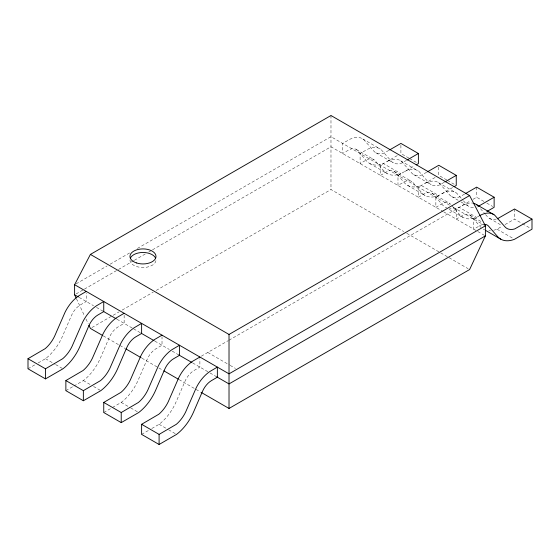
<?xml version="1.0" encoding="UTF-8"?>
<svg xmlns="http://www.w3.org/2000/svg" width="560" height="560" viewBox="0 0 560 560"><rect width="100%" height="100%" fill="white"/><g stroke="black" fill="none" stroke-linecap="round" stroke-linejoin="round"><path stroke-width="0.42" stroke-dasharray="2.8 2.1" d="M76.125 283.822L107.135 265.923M110.159 264.173L130.578 252.385M137.382 248.458L330.981 136.682L450.219 205.52M76.125 293.916L83.685 289.548M84.441 289.107L117.719 269.899M118.475 269.465L133.602 260.729M134.358 260.295L145.698 253.743M148.729 252L151.753 250.25M152.509 249.816L330.981 146.776L443.002 211.449M388.808 150.395L383.691 153.216A23.352 13.482 -60 0 1 374.339 151.669L363.853 139.755A27.755 16.023 -60 0 0 350.07 139.188L342.636 143.409L342.636 153.503L348.46 150.136A15.386 8.883 -60 0 1 357.518 150.507L366.401 160.783A35.721 20.622 -60 0 0 383.425 163.59L400.904 173.684A35.721 20.622 -60 0 1 383.88 170.877L374.997 160.601A15.386 8.883 -60 0 0 365.939 160.23L360.115 163.59L360.115 153.503L367.549 149.275A27.755 16.023 -60 0 1 381.332 149.842L391.818 161.763A23.352 13.482 -60 0 0 401.177 163.303L406.287 160.482M91.91 327.551L119.147 311.829M122.171 310.079L153.188 292.173M156.219 290.423L330.981 189.525L403.704 231.511M28 368.795L35.28 364.588M38.199 362.908L45.479 358.701A35.721 20.622 -60 0 0 62.503 336.238L71.386 315.707A15.386 8.883 -60 0 1 80.437 304.878L86.268 301.511L86.268 293.104M397.257 155.603L380.506 165.277L380.506 175.364L386.337 172.004A15.386 8.883 -60 0 1 395.388 172.375L404.271 182.651A35.721 20.622 -60 0 0 421.295 185.458L438.774 195.552A35.721 20.622 -60 0 1 421.75 192.745L412.867 182.469A15.386 8.883 -60 0 0 403.816 182.091L397.985 185.458L397.985 175.364L414.743 165.697M426.678 172.256L421.568 175.077A23.352 13.482 -60 0 1 412.209 173.537L401.73 161.616A27.755 16.023 -60 0 0 387.94 161.049L386.512 161.805M65.87 390.656L73.157 386.456M73.885 386.036L83.356 380.569A35.721 20.622 -60 0 0 100.38 358.106L109.256 337.575A15.386 8.883 -60 0 1 118.314 326.746L124.138 323.379L124.138 314.972M435.134 177.471L418.383 187.138L418.383 197.232L424.207 193.865A15.386 8.883 -60 0 1 433.265 194.243L442.141 204.519A35.721 20.622 -60 0 0 446.733 207.851M444.157 182.35L439.047 185.171A23.352 13.482 -60 0 1 429.688 183.631L419.209 171.71A27.755 16.023 -60 0 0 405.419 171.143L403.991 171.899M452.613 187.558L435.862 197.232L435.862 207.326L441.686 203.959A15.386 8.883 -60 0 1 450.744 204.33M464.555 194.124L459.438 196.945A23.352 13.482 -60 0 1 450.086 195.405L439.6 183.484A27.755 16.023 -60 0 0 425.817 182.917L424.389 183.673M103.747 412.524L111.755 407.897M112.483 407.477L121.226 402.43A35.721 20.622 -60 0 0 138.25 379.967L147.133 359.436A15.386 8.883 -60 0 1 156.184 348.607L162.015 345.247L162.015 336.833M201.32 356.188L228.228 340.655M228.991 340.214L470.092 201.019M473.004 199.332L476.644 197.232L483.931 201.439M479.738 215.628L473.732 219.1L473.732 229.187L479.563 225.827A15.386 8.883 -60 0 1 483.063 224.469M141.617 434.392L148.904 430.185M151.816 428.505L159.096 424.298A35.721 20.622 -60 0 0 176.12 401.835L185.003 381.304A15.386 8.883 -60 0 1 194.061 370.475L199.885 367.108L199.885 358.701M493.661 230.237A35.721 20.622 -60 0 0 497.042 229.187L502.138 226.247M505.05 224.567L514.521 219.1L521.801 223.3M441.868 193.767L443.296 193.011A27.755 16.023 -60 0 1 457.079 193.578L462.924 200.214M462.259 205.541L463.687 204.785A27.755 16.023 -60 0 1 472.731 203.112M476.917 207.039L477.498 206.836M408.912 158.123L400.904 153.503L400.904 143.409M409.64 158.55L416.927 162.75M446.789 179.991L438.774 175.364L438.774 165.277M447.517 180.411L454.797 184.618M486.843 203.119L492.674 206.486M522.529 223.72L530.544 228.347M362.803 138.95L380.282 149.044M400.68 160.818L418.159 170.905M438.55 182.679L456.029 192.773M375.844 152.761L393.323 162.855M413.714 174.629L431.193 184.723M451.584 196.497L458.143 200.277M461.055 201.964L469.063 206.584M489.461 218.358L501.844 225.505M497.042 229.187L513.065 238.441M356.412 149.534L373.891 159.628M394.289 171.402L411.768 181.489M432.159 193.263L449.638 203.357M470.029 215.131L482.412 222.278M453.236 207.263L484.638 225.393M369.705 163.499L387.184 173.593M407.582 185.367L425.061 195.461M449.092 209.335L462.931 217.322M443.758 211.883L477.064 231.112M477.82 231.546L485.387 235.914M406.735 233.261L448.392 257.313M449.148 257.747L468.09 268.681M207.774 352.464L229.439 364.973M230.188 365.4L235.417 368.417M79.156 297.409L93.548 305.718M96.46 307.398L103.747 311.605M116.998 319.256L132.895 328.433M133.609 328.846L141.617 333.473M154.84 341.11L169.295 349.454M172.207 351.134L179.494 355.341M192.689 362.957L209.356 372.575M210.084 372.995L217.364 377.202M103.271 335.86L119.182 345.044M119.938 345.485L125.244 348.544M141.904 358.162L163.114 370.412M179.025 379.596L200.235 391.839M45.479 358.701L54.95 364.168M55.678 364.588L62.958 368.795M83.356 380.569L90.636 384.776M93.548 386.456L100.835 390.656M121.226 402.43L129.962 407.477M130.697 407.897L138.705 412.524M159.096 424.298L167.839 429.345M168.567 429.765L176.575 434.392M480.536 208.775L484.981 213.92M485.541 214.564L487.956 217.266A23.352 13.482 -60 0 0 496.216 219.1M463.477 200.858L467.565 205.492A23.352 13.482 -60 0 0 474.754 207.522M451.85 205.618L459.62 214.606A35.721 20.622 -60 0 0 476.644 217.413L459.165 207.326A35.721 20.622 -60 0 1 449.512 208.635M76.447 298.697L84.525 315.91M85.995 319.039L88.193 323.729M514.521 209.006L514.521 219.1M476.644 187.138L476.644 197.232M456.253 209.006L456.253 219.1L462.084 215.733A15.386 8.883 -60 0 1 471.135 216.104L480.018 226.38A35.721 20.622 -60 0 0 481.026 227.43M330.981 115.514L330.981 189.525M155.946 260.645A13.02 7.518 0 0 1 142.408 267.505A13.02 7.518 0 0 1 129.955 259.994M490.42 230.678A35.721 20.622 -60 0 1 488.873 230.664M484.603 229.719A35.721 20.622 -60 0 1 483.329 229.096"/><path stroke-width="0.84" d="M76.083 297.913L74.613 294.784L74.613 284.697L90.398 254.415L330.981 115.514L469.602 195.552L485.387 225.827L485.387 235.914L469.602 269.556L229.019 408.457L200.991 392.28M86.268 291.424L78.834 295.778A27.755 16.023 -60 0 0 65.051 312.263L54.565 336.294A23.352 13.482 -60 0 1 45.206 348.635L28 358.701L28 368.795L45.479 378.889L62.958 368.795A35.721 20.622 -60 0 0 79.982 346.332L88.865 325.801A15.386 8.883 -60 0 1 97.916 314.972L103.747 311.605L103.747 301.511L96.313 305.872A27.755 16.023 -60 0 0 82.53 322.357L72.044 346.381A23.352 13.482 -60 0 1 62.685 358.729L45.479 368.795L28 358.701M389.564 149.954L400.904 143.409L418.383 153.503L418.383 163.59L416.199 164.857M124.138 313.285L116.704 317.646A27.755 16.023 -60 0 0 102.921 334.131L92.435 358.155A23.352 13.482 -60 0 1 83.083 370.503L65.87 380.569L65.87 390.656L83.356 400.75L100.835 390.656A35.721 20.622 -60 0 0 117.859 368.193L126.735 347.662A15.386 8.883 -60 0 1 135.793 336.833L141.617 333.473L141.617 323.379L134.183 327.74A27.755 16.023 -60 0 0 120.4 344.225L109.914 368.249A23.352 13.482 -60 0 1 100.562 380.597L83.356 390.656L65.87 380.569M407.043 160.048L418.383 153.503M427.434 171.822L438.774 165.277L456.253 175.364L456.253 185.458L454.069 186.718M162.015 335.153L154.581 339.514A27.755 16.023 -60 0 0 140.791 355.999L130.312 380.023A23.352 13.482 -60 0 1 120.953 392.371L103.747 402.43L103.747 412.524L121.226 422.618L138.705 412.524A35.721 20.622 -60 0 0 155.729 390.061L164.612 369.53A15.386 8.883 -60 0 1 173.663 358.701L179.494 355.341L179.494 345.247L172.06 349.608A27.755 16.023 -60 0 0 158.27 366.086L147.791 390.117A23.352 13.482 -60 0 1 138.432 402.458L121.226 412.524L103.747 402.43M444.913 181.916L456.253 175.364M465.311 193.69L476.644 187.138L494.13 197.232L494.13 207.326L486.843 211.526M90.398 254.415L229.019 334.453L469.602 195.552M199.885 357.021L192.451 361.375A27.755 16.023 -60 0 0 178.668 377.86L168.182 401.891A23.352 13.482 -60 0 1 158.823 414.232L141.617 424.298L141.617 434.392L159.096 444.486L176.575 434.392A35.721 20.622 -60 0 0 193.599 411.929L202.482 391.398A15.386 8.883 -60 0 1 211.54 380.569L217.364 377.202L217.364 367.108L209.93 371.469A27.755 16.023 -60 0 0 196.147 387.954L185.661 411.978A23.352 13.482 -60 0 1 176.309 424.326L159.096 434.392L141.617 424.298M478.254 206.395L494.13 197.232M485.387 225.827L229.019 373.842L74.613 284.697M485.387 235.914L229.019 383.929L216.909 376.936M483.896 224.364A15.386 8.883 -60 0 1 488.614 226.198L497.497 236.474A35.721 20.622 -60 0 0 514.521 239.281L532 229.187L532 219.1L514.794 228.9A23.352 13.482 -60 0 1 505.435 227.36L494.949 215.439A27.755 16.023 -60 0 0 481.166 214.872L479.738 215.628M497.315 218.813L514.521 209.006L532 219.1M476.427 204.547L493.906 214.641M485.513 230.363L500.808 239.19M74.613 294.784L78.4 296.968M103.376 311.395L116.242 318.822M141.218 333.242L154.084 340.669M179.06 355.089L191.933 362.516M102.515 335.426L90.398 328.426L88.928 325.297M126 348.978L141.148 357.728M163.87 370.846L178.262 379.155M229.019 334.453L229.019 408.457M159.096 434.392L159.096 444.486M121.226 412.524L121.226 422.618M83.356 390.656L83.356 400.75M45.479 368.795L45.479 378.889M130.396 258.048A13.02 7.518 0 0 1 142.975 252.476A13.02 7.518 0 0 1 155.547 258.048M474.047 203.427A27.755 16.023 -60 0 1 477.47 205.352M136.465 262.934A13.02 7.518 0 0 0 155.995 256.424A13.02 7.518 0 0 0 136.465 249.914A13.02 7.518 0 0 0 136.465 262.934"/></g></svg>
